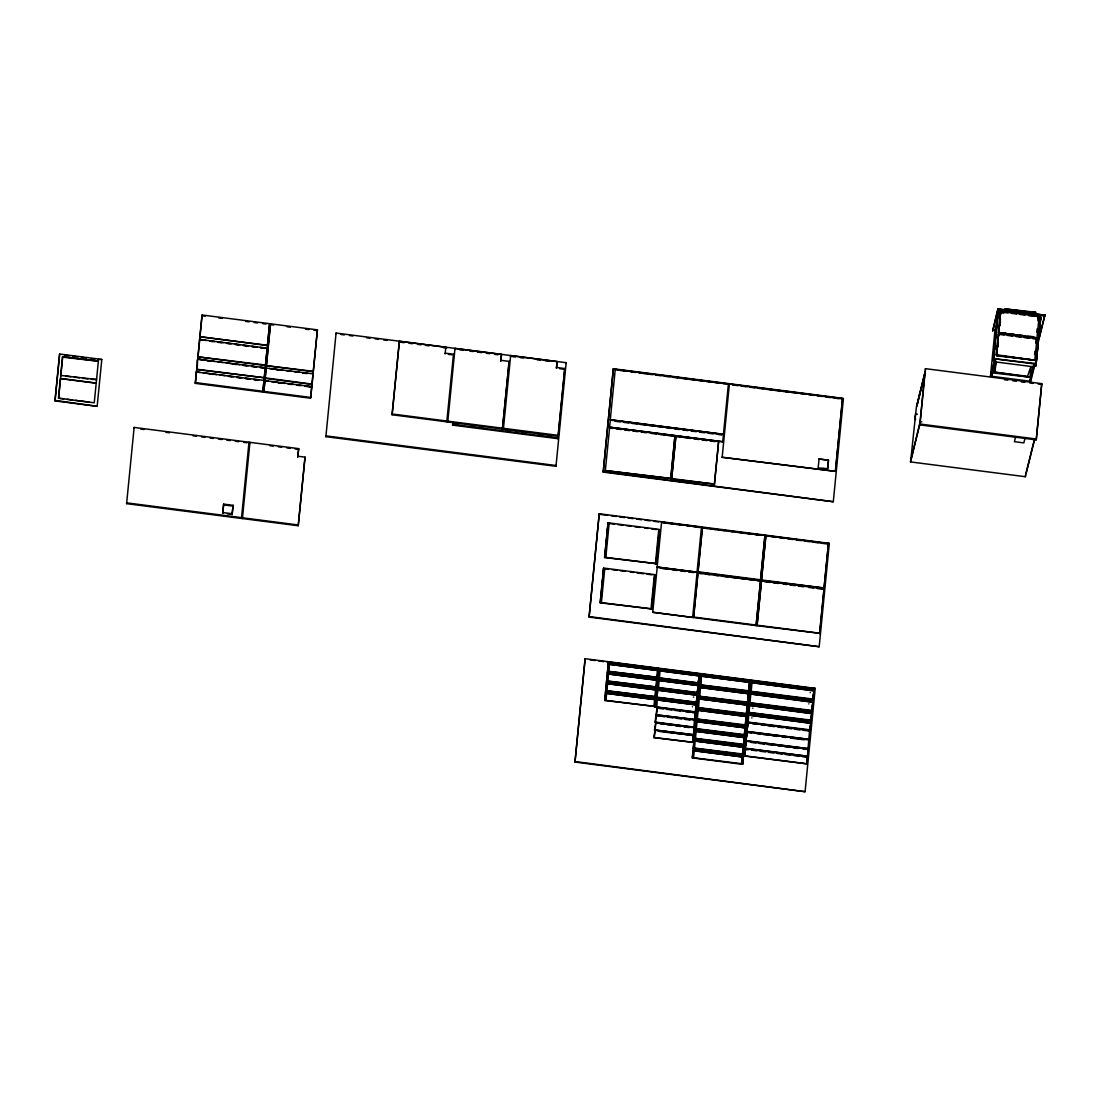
<?xml version="1.0" encoding="UTF-8"?>
<svg xmlns="http://www.w3.org/2000/svg" width="1100" height="1100" viewBox="0 0 1100 1100"><rect width="100%" height="100%" fill="white"/><g stroke="black" fill="none" stroke-linecap="round" stroke-linejoin="round"><path stroke-width="1.5" d="M265.54 365.021L197.904 356.854L265.43 365.558L267.231 347.861L267.08 348.618M263.918 381.219L264.082 380.229M265.251 377.877L312.111 384.12L313.239 371.717L266.365 365.681L313.335 371.332L317.405 329.849L270.545 323.812L270.353 324.582L263.766 392.191L310.64 398.228L312.001 384.436L265.127 378.4L266.255 367.634L266.104 368.376M919.476 395.519L919.614 394.268M919.916 393.415L922.35 383.928M924.014 376.942L922.364 383.309M198.055 356.276L199.705 339.199L199.567 340.12L202.923 340.354M264.096 380.243L262.831 392.067L195.305 383.364L202.07 314.999L269.596 323.689L267.493 345.276L199.925 336.793L202.07 314.999M265.169 368.252L265.32 367.51L264.33 377.754L196.708 369.229M266.489 365.062L270.545 323.812M922.089 384.354L921.938 385.605M923.697 377.919L923.546 378.922M1040.05 334.043L1044.862 314.779L1044.725 316.085L997.865 310.007L998.003 308.756M196.405 372.281L196.556 371.539L195.305 383.364M199.966 336.641L267.382 345.551M264.303 377.754L196.666 369.586C199.21 362.23 193.792 356.386 202.702 360.209M264.866 381.095L265.018 380.353L263.766 392.191M311.891 386.499L311.754 387.337L305.044 386.279M312.978 374.413L313.129 373.766M919.916 393.264L916.726 406.697M924 377.121L925.402 370.947L923.849 377.974M997.989 308.743L992.64 331.127L998.003 308.784L1044.973 315.219L997.961 309.127M55 400.895L59.634 354.021L101.791 359.453L97.157 406.326L55 400.895L59.634 354.021M63.621 398.846L58.506 398.186L60.335 379.376M60.679 375.953L62.631 356.62L98.368 361.226L94.256 402.793L58.506 398.186M58.644 397.678L62.631 356.62M126.596 503.649L134.131 427.433L248.985 442.228L241.464 518.444L126.596 503.649L126.789 502.879L241.656 517.674L241.464 518.444M223.685 504.116L222.667 513.315L223.685 504.116L233.117 505.326L232.1 514.525L233.117 505.326M297.949 456.225L305.016 457.132L298.224 525.745L242.399 518.554L249.934 442.351L298.691 448.635L297.756 456.981L298.691 448.635M262.831 392.067L269.596 323.689M298.224 525.745L305.016 457.132M310.791 396.591L312.826 375.691M313.005 373.945L317.405 329.849M325.875 436.659L336.077 333.053L566.17 362.684L555.981 466.29L325.875 436.659L326.067 435.889L556.174 465.52L555.981 466.29M392.095 414.769L399.369 341.261L445.857 347.256L445.101 353.925L445.28 353.155L453.489 354.214L446.793 421.822L392.095 414.769L399.369 341.261M517.151 431.736L517.344 430.966L517 433.414L557.824 438.68L558.016 437.91L558.181 436.219L447.741 421.946L455.001 348.425L501.504 354.42L500.734 361.089L501.504 354.42M452.581 425.123L452.939 422.675L452.581 425.123L516.051 433.304L516.409 430.842L516.051 433.304M509.135 361.377L502.439 428.986L509.135 361.377L500.926 360.319M510.647 355.603L503.374 429.11L503.566 428.34L558.264 435.38L564.768 368.541L556.559 367.482L556.366 368.252L557.136 361.584L510.647 355.603L510.455 356.359M556.559 367.482L557.136 361.584M557.824 438.68L558.181 436.219M564.768 368.541L558.071 436.15L558.264 435.38M574.984 762.066L585.118 658.721L815.21 688.352L805.076 791.697L574.984 762.066L585.118 658.721M589.091 617.086L599.225 513.741L829.317 543.373L819.184 646.717L589.091 617.086L599.225 513.741M603.199 472.106L613.332 368.761L843.425 398.393L833.291 501.737L603.199 472.106L613.332 368.761M605.33 470.566L609.606 427.487L674.946 435.916L670.808 478.473L605.33 470.566L670.808 478.473M609.551 427.158L610.321 420.076L723.484 434.651L722.714 441.732L609.551 427.158L722.714 441.732M610.28 419.746L615.257 369.339L728.42 383.914L723.442 434.321L610.28 419.746L723.442 434.321M600.201 602.8L603.652 568.067L600.834 602.607L652.19 608.96L600.201 602.8L603.652 568.067M604.601 557.535L608.066 522.803L605.234 557.342L656.604 563.695L604.601 557.535L608.066 522.803M601.398 602.69L604.794 568.205L654.39 574.599L650.994 609.07M605.798 557.425L609.194 522.94L658.79 529.334L655.408 563.805M604.725 700.494L605.715 691.144L604.725 700.494L655.119 706.461L655.985 697.606L606.279 691.212M605.674 690.814L606.664 681.45L605.674 690.814L656.067 696.768L656.92 687.913L607.227 681.519M606.609 681.12L607.599 671.756L606.609 681.12L657.002 687.074L657.869 678.219L608.163 671.825M607.558 671.426L608.548 662.062L607.558 671.426L657.951 677.38L658.804 668.539L609.111 662.131M605.55 692.491L605.715 691.144M606.485 682.798L606.664 681.45M607.434 673.104L607.599 671.756M608.369 663.41L608.548 662.062M655.119 706.461L605.357 700.315L606.072 693.316M656.067 696.768L606.306 690.621L607.021 683.623M657.002 687.074L607.241 680.928L607.97 673.929M657.951 677.38L608.19 671.234L608.905 664.235M605.921 700.384L606.636 693.385L654.638 699.572L653.923 706.571M606.678 692.643L654.748 698.569L606.678 692.643L606.842 691.281M606.87 690.704L607.585 683.691L655.586 689.879L654.871 696.877M607.626 682.949L655.683 688.875L607.626 682.949L607.791 681.587M607.805 681.01L608.534 674.011L656.535 680.185L655.806 687.184M608.561 673.255L656.631 679.181L608.561 673.255L608.74 671.894M608.754 671.316L609.469 664.317L657.47 670.491L656.755 677.49M609.51 663.561L657.566 669.487L609.51 663.561L609.675 662.2M651.558 609.152L654.954 574.668L652.066 609.469M655.971 563.888L659.368 529.402L656.466 564.217M652.74 612.288L657.195 567.366L697.084 572.495L692.643 617.43L652.74 612.288L692.643 617.43M657.154 567.036L661.595 522.101L701.484 527.23L697.043 572.165L657.154 567.036L695.379 571.959M670.684 478.995L674.946 435.916M671.619 479.105L675.895 436.026L718.616 441.54L714.477 484.096L671.619 479.105L675.895 436.026M654.679 698.816L654.844 697.469M655.627 689.123L655.793 687.775M656.562 679.429L656.741 678.081M657.511 669.735L657.676 668.388M654.486 706.64L655.215 699.641M655.806 698.967L655.408 697.538M655.435 696.946L656.15 689.947M656.755 689.274L656.356 687.844M656.37 687.252L657.099 680.254M657.69 679.58L657.305 678.15M657.319 677.572L658.034 670.56M658.639 669.886L658.24 668.456M654.995 706.97L655.985 697.606M655.93 697.276L656.92 687.913M656.879 687.582L657.869 678.219M657.814 677.889L658.804 668.539M656.494 707.162L656.714 699.848L696.602 704.976L695.255 712.168L656.494 707.162L656.92 697.73L696.809 702.873L696.644 704.22L656.755 699.091L656.92 697.73M657.869 688.036L657.69 689.398L697.592 694.526L697.757 693.179L657.869 688.036L656.947 697.152L657.663 690.154L697.551 695.283L696.204 702.474L659.134 697.689M658.446 687.527L658.598 680.46L698.5 685.589L697.139 692.78L658.391 687.789L658.804 678.342L698.692 683.485L698.527 684.832L658.639 679.704L658.804 678.342M659.395 677.834L659.546 670.766L699.435 675.895L698.087 683.086L659.326 678.095L659.752 668.649L699.641 673.791L699.476 675.139L659.587 670.01L659.752 668.649M653.73 737.536L655.091 730.359L693.096 735.254L692.931 742.321L653.73 737.536L692.368 742.253M654.473 729.946L655.82 722.769L693.825 727.664L693.674 734.731L654.473 729.946L693.11 734.662M692.643 727.183L655.215 722.37L655.93 715.371L694.567 720.074L694.348 727.402L694.567 720.074M655.944 714.78L657.305 707.602L695.31 712.497L695.145 719.565L655.944 714.78L694.581 719.496M654.362 737.357L655.091 730.359M655.105 729.768L655.82 722.769M655.215 722.37L656.562 715.179M656.576 714.601L657.305 707.602M701.277 573.567L697.895 573.127L760.554 580.676L756.099 625.611L693.577 617.554L697.73 574.846M707.369 528.523L702.309 527.862L764.954 535.411L760.513 580.346L697.977 572.289L702.144 529.581M693.577 617.554L698.033 572.619M697.977 572.289L702.433 527.354M714.34 484.619L718.616 441.54M695.324 711.906L696.809 702.873M696.259 702.212L697.757 693.179M697.139 692.78L698.692 683.485M698.087 683.086L699.641 673.791M692.876 742.582L693.096 735.254M693.605 734.992L693.825 727.664M695.09 719.826L695.31 712.497M743.38 757.089L742.596 764.349L692.34 757.872L693.33 748.509M744.329 747.395L743.545 754.655L693.275 748.179L694.265 738.815M742.816 744.741L694.224 738.485L695.214 729.121M746.213 728.008L745.429 735.268L695.173 728.791L696.163 719.428M747.326 716.636L746.378 725.574L696.107 719.098L697.263 708.056M748.426 705.251L747.477 714.189L697.221 707.726L698.376 696.671M749.54 693.88L748.591 702.817L698.321 696.341L699.476 685.286M750.64 682.495L749.691 691.433L699.435 684.956L700.59 673.915M692.34 757.872L693.124 750.612L692.973 757.694L741.593 763.689L742.253 756.951L694.251 750.764L742.253 756.951M693.275 748.179L694.059 740.919L693.908 748L742.541 753.995L743.201 747.258L695.2 741.07L743.201 747.258M694.224 738.485L695.007 731.225L695.42 738.375L743.49 744.301L744.136 737.564L696.135 731.376L744.136 737.564M695.173 728.791L695.956 721.531L695.791 728.612L744.425 734.607L745.085 727.87L697.084 721.683L745.085 727.87M696.107 719.098L697.056 710.16L697.304 718.987L745.374 724.914L746.185 716.485L698.184 710.298L746.185 716.485M697.221 707.726L698.17 698.775L698.418 707.602L746.474 713.529L747.299 705.1L699.298 698.926L747.299 705.1M698.321 696.341L699.27 687.404L699.518 696.231L747.588 702.158L748.399 693.729L700.411 687.541L748.399 693.729M699.435 684.956L700.384 676.019L700.631 684.846L748.688 690.773L749.513 682.344L701.511 676.17L749.513 682.344M722.164 457.284L729.369 384.038L842.531 398.612L835.45 471.35L722.164 457.284L835.45 471.35M693.536 757.763L694.251 750.764M694.293 750.008L694.457 748.66L742.459 754.834L742.349 755.934L694.293 750.008L742.349 755.934M694.471 748.069L695.2 741.07M695.227 740.314L695.406 738.966L743.407 745.14L743.298 746.24L695.227 740.314L743.298 746.24M695.42 738.375L696.135 731.376M696.176 730.62L696.341 729.273L744.343 735.446L744.232 736.546L696.176 730.62L744.232 736.546M696.369 728.681L697.084 721.683M697.111 720.926L697.29 719.579L745.291 725.753L745.181 726.852L697.111 720.926L745.181 726.852M697.304 718.987L698.184 710.298M698.225 709.541L698.39 708.194L746.391 714.381L746.295 715.468L698.225 709.541L746.295 715.468M698.418 707.602L699.298 698.926M699.339 698.17L699.504 696.822L747.505 702.996L747.395 704.096L699.339 698.17L747.395 704.096M699.518 696.231L700.411 687.541M700.439 686.785L700.604 685.438L748.605 691.625L748.509 692.711L700.439 686.785L748.509 692.711M700.631 684.846L701.511 676.17M701.553 675.414L701.717 674.053L749.719 680.24L749.609 681.34L701.553 675.414L749.609 681.34M742.734 763.84L741.537 763.95L742.184 757.199M742.294 756.195L742.459 754.834M743.669 754.146L742.473 754.256L743.133 747.505M743.229 746.501L743.407 745.14M745.277 737.701L743.985 744.631L744.081 737.811M744.178 736.808L744.343 735.446M745.553 734.759L744.37 734.869L745.016 728.117M745.112 727.114L745.291 725.753M746.501 725.065L745.305 725.175L746.13 716.746M746.226 715.729L746.391 714.381M747.615 713.68L746.419 713.79L747.23 705.361M747.326 704.357L747.505 702.996M748.715 702.309L747.519 702.419L748.344 693.99M748.44 692.973L748.605 691.625M749.829 690.924L748.633 691.034L749.444 682.605M749.554 681.587L749.719 680.24M742.101 764.019L742.816 757.02M742.857 756.264L743.023 754.916L743.49 756.085M743.036 754.325L743.765 747.326M743.793 746.57L743.971 745.223L744.425 746.391M743.985 744.631L744.7 737.633M744.741 736.876L744.906 735.529L745.374 736.697M744.934 734.938L745.649 727.939M745.69 727.183L745.855 725.835L746.309 727.004M745.869 725.244L746.763 716.554M746.79 715.798L746.955 714.45L747.423 715.619M746.982 713.859L747.862 705.183M747.904 704.426L748.069 703.079L748.523 704.247M748.082 702.487L748.976 693.798M749.004 693.041L749.183 691.694L749.636 692.862M749.196 691.102L750.076 682.426M750.117 681.67L750.282 680.309L750.736 681.477M742.596 764.349L743.586 754.985M743.545 754.655L744.535 745.291M745.484 735.598L744.617 744.452M745.429 735.268L746.419 725.904M746.378 725.574L747.532 714.519M747.477 714.189L748.633 703.148M748.591 702.817L749.746 691.763M749.691 691.433L750.846 680.391M756.099 625.611L760.554 580.676M760.513 580.346L764.954 535.411M744.37 756.044L745.718 748.852L807.111 756.759L806.946 763.84L744.37 756.044L745.085 749.045M745.099 748.454L746.446 741.276L807.84 749.183L807.689 756.25L745.099 748.454L745.827 741.455M745.841 740.864L747.354 731.995L808.747 739.901L808.431 748.66L745.841 740.864L746.721 732.188M746.749 731.596L748.261 722.727L809.655 730.634L809.325 739.393L746.749 731.596L747.629 722.906M757.048 625.721L761.489 580.8L824.024 588.844L819.692 633.27L757.048 625.721L761.489 580.8M761.447 580.47L765.902 535.535L828.424 543.579L824.106 588.005L761.447 580.47L765.902 535.535M748.206 722.398L748.426 715.069L810.947 723.126L809.6 730.304L748.206 722.398L748.633 712.965L811.154 721.009L810.989 722.37L748.468 714.312L748.633 712.965M749.155 712.704L749.375 705.375L811.896 713.433L810.549 720.61L749.155 712.704L749.581 703.271L812.102 711.315L811.924 712.676L749.402 704.619L749.581 703.271M750.104 703.01L750.475 693.99L812.996 702.048L811.484 710.916L750.104 703.01L750.681 691.886L813.202 699.944L813.037 701.291L750.516 693.234L750.681 691.886M751.204 691.625L751.589 682.619L814.11 690.663L812.598 699.531L751.204 691.625L751.795 680.515L814.316 688.559L814.151 689.92L751.616 681.862L751.795 680.515M744.425 755.782L745.718 748.852M745.168 748.192L746.446 741.276M745.91 740.616L747.354 731.995M746.804 731.335L748.261 722.727M819.088 459.002L818.139 467.94L827.695 468.641L828.52 460.212L819.088 459.002L828.52 460.212M822.855 468.545L827.571 469.15L828.383 460.721M809.669 730.043L811.154 721.009M810.604 720.349L812.102 711.315M811.484 710.916L813.202 699.944M812.598 699.531L814.316 688.559M806.891 764.088L807.111 756.759M807.62 756.511L807.84 749.183M808.362 748.921L808.747 739.901M809.27 739.654L809.655 730.634M810.232 730.125L810.947 723.126M810.989 722.37L811.099 721.27M811.181 720.431L811.896 713.433M811.924 712.676L812.034 711.576M812.116 710.737L812.996 702.048M813.037 701.291L813.148 700.191M813.23 699.352L814.11 690.663M814.151 689.92L814.247 688.82M819.569 633.779L824.024 588.844M823.969 588.514L828.424 543.579M835.491 470.168L842.531 398.612M1034.454 440.165L1025.338 476.712L910.484 461.918L920.122 421.699L921.827 421.919M910.841 459.539L915.695 413.49M915.599 414.494L916.438 406.656L925.004 372.295M912.051 455.4L912.354 452.306L912.148 453.159M922.24 384.422L917.098 405.199M920.026 422.716L924.88 372.817M919.889 424.902L925.499 368.665L1041.769 383.639L1036.379 439.024L1036.173 439.876L919.889 424.902L920.109 424.036L1036.379 439.024M1035.086 364.004L1030.769 381.342L990.495 376.145L995.019 329.794L996.971 321.915M996.009 358.462L991.636 376.296L991.732 375.279M995.624 330.316L995.789 329.299M994.345 360.745L993.121 360.594L997.631 314.229L998.112 312.317L1003.764 313.032M993.121 360.594L998.112 312.317M1008.026 312.895L998.511 311.836L993.878 358.696L1036.159 363.619L1040.669 317.268L1037.3 316.827M995.789 348.893L996.105 345.579M995.156 361.873L1033.161 366.768M1030.604 367.428L1027.524 376.351L994.62 372.116L995.541 362.56M996.339 355.245L998.497 333.795L1036.97 338.745L1034.811 360.209L996.339 355.245L998.497 333.795M998.511 332.915L1000.67 311.451L1039.142 316.415L1036.984 337.865L998.511 332.915L1000.67 311.451M1034.055 360.112L996.861 355.864L997.178 352.591M997.659 347.683L998.291 341.137M1036.227 337.769L999.034 333.534L999.35 330.261M999.831 325.353L1000.464 318.808M997.095 355.355L996.861 355.864M997.947 346.486L998.264 343.214M999.13 334.359L998.773 336.229M999.268 333.011L999.034 333.534M999.969 325.793L1000.45 320.884M1001.303 312.029L1000.945 313.899M1005.895 311.163L1006.06 309.554L1034.729 313.252L1034.564 314.847M1030.067 376.764L1031.058 366.534M1034 363.357L1029.641 381.191L1029.737 380.174M1034.605 354.53L1034.921 351.257M1035.719 343.076L1036.035 339.79M1036.777 332.186L1037.094 328.914M1037.891 320.732L1038.276 316.786M1034.605 365.929L1035.842 366.094L1040.669 317.268M1025.338 476.712L1025.489 475.186M1035.842 366.094L1040.82 317.804L1039.596 317.653M1039.651 335.637L1039.5 337.164L1045 314.971M1036.173 439.876L1041.769 383.639M214.528 361.433L197.752 359.067M199.788 372.419L196.419 371.993L263.986 380.394M260.109 367.304L265.279 367.771L197.656 359.26M266.2 368.06L313.032 373.821M305.044 385.976L311.85 386.65L264.894 380.641M994.62 372.116L996.421 362.092M60.72 375.43L96.594 379.514L91.355 379.376M98.368 361.226L62.508 357.143M101.791 359.453L98.299 359.535M97.157 406.326L55.124 400.386M133.939 428.203L134.131 427.433M199.609 339.322L206.319 340.491M248.792 442.998L248.985 442.228M264.921 380.504L268.221 381.232M249.741 443.121L249.934 442.351M242.399 518.554L242.591 517.798L298.416 524.989M335.885 333.822L336.077 333.053M445.665 348.026L445.857 347.256M453.296 354.984L453.489 354.214M454.822 349.195L455.001 348.425M446.793 421.822L446.985 421.053L392.288 413.999M447.741 421.946L447.934 421.176L502.631 428.216M517 433.414L517.179 432.658L558.016 437.91M565.977 363.454L566.17 362.684M609.606 427.487L612.824 428.436M609.469 664.317L657.47 670.491M608.534 674.011L656.535 680.185M607.585 683.691L655.586 689.879M606.636 693.385L654.638 699.572M661.595 522.101L664.799 523.036M728.42 383.914L723.223 383.776M659.546 670.766L699.435 675.895M659.587 670.01L699.476 675.139M660.261 668.979L694.664 673.681M658.831 677.765L698.72 682.894M658.639 679.704L698.527 684.832M658.598 680.46L698.5 685.589M659.312 678.673L695.406 683.595M657.882 687.459L697.771 692.587M657.69 689.398L697.592 694.526M657.663 690.154L697.551 695.283M658.364 688.366L697.125 693.357M656.947 697.152L696.836 702.281M656.714 699.848L696.602 704.976M656.755 699.091L696.644 704.22M655.999 706.846L695.888 711.975M655.93 715.371L664.373 716.719M655.848 722.178L693.852 727.072M696.19 703.051L658.281 698.431M695.805 712.827L692.34 712.635M693.591 735.584L685.025 734.745M751.616 681.862L814.206 689.659M751.589 682.619L814.041 690.924M752.29 680.831L807.593 688.229M750.709 691.295L813.285 699.091M750.516 693.234L813.106 701.03M750.475 693.99L812.941 702.309M751.19 692.216L809.889 700.04M749.595 702.68L812.185 710.476M749.375 705.375L811.827 713.68M749.402 704.619L811.992 712.415M748.646 712.374L811.236 720.17M748.468 714.312L811.044 722.109M748.426 715.069L810.893 723.374M747.711 722.067L810.301 729.864M747.367 731.418L808.761 739.324M746.474 740.685L807.867 748.591M745.731 748.275L807.125 756.181M744.989 755.851L806.383 763.758M833.291 501.737L603.322 471.598M829.317 543.373L824.079 543.235M819.184 646.717L589.215 616.577M813.684 688.751L812.694 688.875M815.21 688.352L811.676 688.421M811.47 711.508L810.48 711.645M810.15 730.964L803.33 730.345M808.349 749.513L803.206 749.114M807.606 757.089L802.477 756.69M805.076 791.697L575.107 761.544M925.279 369.518L925.499 368.665M922.611 383.075L923.409 379.899M914.774 417.835L915.736 413.985L917.428 414.205M915.406 419.623L915.626 418.77M910.484 461.918L920.013 423.72M990.495 376.145L994.826 358.82M991.114 375.719L994.263 363.11M992.461 372.639L994.867 362.684M1037.905 318.656L1038.207 317.46M1040.352 319.729L1040.82 317.804M1036.984 337.865L998.621 332.447M1036.97 338.745L1032.735 338.69M1015.479 437.415L1014.42 441.678L1023.852 442.888L1024.911 438.625M1030.466 377.534L1033.216 366.506M1034.811 360.209L996.449 354.777M1030.246 380.765L1034.179 365.007M1025.901 473.522L1034.605 438.652M693.399 697.098L693.743 697.111M810.301 692.505L810.122 692.574M751.74 717.942L751.987 717.915M808.803 703.931L808.844 703.849M752.758 708.221L752.923 708.221M692.464 706.86L692.464 706.791M1011.354 309.705L1004.795 308.853L1036.062 312.317L1032.639 312.441M1014.626 310.118L1019.535 310.75M1022.821 311.176L1027.73 311.809M1011.381 313.321L1016.428 313.968M1019.782 314.407L1024.829 315.054M1028.871 315.741L1034.908 316.346M997.631 314.229L998.855 314.394M995.019 329.794L996.229 329.89M1002.691 332.778L1006.046 333.204M1011.093 333.85L1014.447 334.29M1019.494 334.936L1022.849 335.363M1027.895 336.022L1032.941 336.669M998.374 334.262L1004.176 335.005M1007.531 335.445L1012.577 336.091M1015.933 336.531L1020.979 337.178M1024.334 337.604L1029.38 338.25M1000.918 355.919L1006.032 356.579M1009.429 357.019L1014.53 357.679M1017.94 358.119L1023.041 358.779M1026.451 359.205L1031.553 359.865M993.589 358.669L1036.31 364.169M1004.479 379.72L1007.848 380.16M1012.907 380.806L1016.276 381.232M1021.336 381.893L1024.705 382.319M1029.765 382.979L1033.134 383.405M1038.18 384.065L1041.549 384.491M201.877 315.769L205.26 316.195M218.762 317.941L222.145 318.381M245.768 321.42L249.15 321.86M254.21 322.506L257.593 322.946M262.653 323.593L266.035 324.032M270.353 324.582L273.694 325.022M287.086 326.741L290.428 327.168M305.498 329.106L308.853 329.546M313.871 330.192L317.212 330.619M613.195 369.27L620.015 370.15M623.425 370.59L628.54 371.25M631.95 371.69L637.065 372.35M640.475 372.79L645.59 373.45M648.986 373.89L654.101 374.536M657.511 374.976L662.626 375.636M666.036 376.076L671.151 376.736M674.561 377.176L679.676 377.836M683.086 378.276L688.201 378.936M691.598 379.376L696.712 380.036M700.123 380.476L705.237 381.123M708.648 381.562L713.763 382.223M717.173 382.663L722.287 383.322M727.402 383.982L730.799 384.422M734.209 384.862L739.324 385.522M742.734 385.962L747.849 386.623M751.259 387.049L756.374 387.709M761.489 388.369L764.899 388.809M768.309 389.249L773.41 389.909M776.82 390.349L781.935 391.009M785.345 391.449L790.46 392.109M795.575 392.769L798.985 393.209M802.395 393.635L807.51 394.295M810.92 394.735L816.021 395.395M819.431 395.835L824.546 396.495M829.661 397.155L833.071 397.595M836.481 398.035L841.596 398.695M341 334.482L344.41 334.923M349.525 335.569L352.935 336.009M366.561 337.769L369.971 338.209M375.086 338.869L378.496 339.309M383.611 339.969L387.021 340.409M400.84 342.251L404.154 342.678M409.145 343.31L412.582 343.695M417.697 344.355L421.107 344.795M425.741 345.455L429.069 345.881M443.259 347.655L446.669 348.095M459.8 349.841L463.114 350.268M469.755 351.12L473.082 351.546M477.359 352.041L481.388 352.619M486.365 353.265L489.679 353.691M494.67 354.337L497.984 354.764M511.445 356.428L515.433 357.005M520.424 357.651L523.737 358.078M537.02 359.783L540.348 360.209M545.325 360.855L548.941 361.268M620.194 370.494L625.268 371.154M630.327 371.8L635.401 372.46M638.784 372.886L652.286 374.632M655.669 375.072L660.729 375.719M664.111 376.159L669.185 376.805M672.554 377.245L677.627 377.891M680.996 378.331L686.07 378.978M689.452 379.418L694.513 380.078M697.895 380.504L702.955 381.164M706.338 381.59L711.411 382.25M714.78 382.676L719.854 383.336M732.614 384.973L737.688 385.632M741.056 386.072L746.13 386.719M749.513 387.159L754.572 387.805M757.955 388.245L763.015 388.891M766.398 389.331L771.457 389.978M774.84 390.418L779.914 391.064M783.282 391.504L788.356 392.164M791.725 392.59L796.799 393.25M800.181 393.676L805.241 394.336M808.624 394.763L813.684 395.422M817.066 395.862L822.126 396.509M825.509 396.949L830.582 397.595M833.951 398.035L839.025 398.681M448.374 354.337L451.66 354.764M559.652 368.679L564.575 369.311M199.581 339.446L267.176 348.178M209.688 340.931L214.761 341.577M218.13 342.018L223.19 342.664M226.572 343.104L231.633 343.75M235.015 344.19L240.075 344.836M243.458 345.276L248.518 345.923M251.886 346.363L256.96 347.009M260.329 347.449L265.389 348.095M209.688 341.22L213.056 341.66M218.116 342.306L221.499 342.746M226.559 343.393L229.941 343.832M235.001 344.479L238.384 344.919M243.444 345.565L246.812 346.005M251.886 346.651L255.255 347.091M260.329 347.738L263.697 348.178M217.91 361.873L222.97 362.519M226.353 362.959L239.855 364.691M243.224 365.131L248.298 365.777M251.666 366.217L256.726 366.864M269.459 368.514L282.851 370.232M286.206 370.659L291.225 371.319M294.566 371.745L299.599 372.391M302.94 372.817L307.959 373.464M207.776 360.855L211.145 361.295M233.09 364.114L236.472 364.554M243.224 365.42L246.593 365.86M251.653 366.506L255.035 366.946M260.095 367.592L263.478 368.033M276.155 369.669L279.496 370.095M302.926 373.12L306.281 373.546M615.257 421.245L620.331 421.891M623.7 422.331L628.774 422.978M632.156 423.418L637.216 424.064M640.599 424.504L645.659 425.164M649.041 425.59L654.101 426.25M657.484 426.676L662.558 427.336M665.926 427.763L671 428.422M674.382 428.849L679.442 429.509M682.825 429.949L687.885 430.595M691.268 431.035L696.327 431.681M699.71 432.121L704.784 432.768M708.152 433.207L713.226 433.854M718.286 434.514L721.669 434.94M203.17 372.859L216.673 374.591M220.041 375.031L225.115 375.678M228.484 376.118L233.544 376.777M236.926 377.204L241.986 377.864M245.369 378.29L250.429 378.95M253.811 379.376L258.871 380.036M271.576 381.672L284.969 383.391M288.31 383.817L293.329 384.478M296.684 384.904L301.702 385.55M64.57 355.19L69.63 355.836M72.999 356.276L78.059 356.922M81.427 357.362L86.487 358.009M91.547 358.655L94.916 359.095M209.907 374.014L213.29 374.454M228.47 376.406L231.853 376.846M236.913 377.493L240.295 377.933M245.355 378.592L248.738 379.019M253.798 379.679L257.166 380.105M278.259 382.828L281.6 383.254M288.296 384.12L291.651 384.546M296.67 385.192L300.025 385.632M616.179 428.876L621.197 429.522M624.553 429.949L629.585 430.595M632.926 431.021L637.959 431.681M641.314 432.107L646.332 432.754M651.365 433.4L656.398 434.046M659.739 434.486L664.771 435.132M668.126 435.559L674.822 436.425M675.771 436.549L680.694 437.181M683.98 437.607L690.553 438.446M693.839 438.873L698.775 439.505M702.061 439.931L706.984 440.564M710.27 440.99L715.206 441.623M195.498 382.594L263.024 391.297M263.959 391.421L310.832 397.457M452.746 423.445L457.765 424.078M471.116 425.81L474.457 426.236M479.476 426.882L482.817 427.309M506.192 430.32L509.534 430.746M522.266 432.396L525.663 432.836M539.275 434.582L542.671 435.022M547.786 435.683L551.183 436.123M452.774 424.353L516.244 432.534M65.835 376.09L70.936 376.75M74.346 377.176L79.448 377.836M82.844 378.276L87.959 378.936M67.017 399.286L72.119 399.946M75.529 400.373L89.141 402.132M671.756 478.596L714.477 484.096M140.69 429.082L144.072 429.509M166.031 432.341L169.414 432.781M193.064 435.82L196.433 436.26M201.506 436.906L204.875 437.346M209.949 437.993L213.331 438.433M218.391 439.079L221.774 439.519M226.834 440.179L230.216 440.605M235.29 441.265L238.659 441.691M243.732 442.351L247.115 442.777M269.913 445.72L273.281 446.16M278.327 446.806L281.683 447.232M286.729 447.879L290.097 448.319M295.13 448.965L298.499 449.405M599.087 514.25L607.612 515.35M611.023 515.79L616.138 516.45M619.548 516.89L624.663 517.55M628.072 517.976L633.188 518.636M636.584 519.076L641.699 519.736M645.109 520.176L650.224 520.836M653.634 521.276L658.749 521.936M662.159 522.376L667.274 523.036M670.684 523.476L675.799 524.123M679.195 524.562L684.31 525.223M687.72 525.663L692.835 526.322M696.245 526.763L701.36 527.423M706.475 528.082L709.885 528.523M713.295 528.962L718.396 529.623M721.806 530.062L726.921 530.709M730.331 531.149L735.446 531.809M740.561 532.469L743.971 532.909M747.381 533.349L752.496 534.009M755.906 534.449L761.008 535.109M764.418 535.549L769.532 536.209M774.648 536.869L778.058 537.295M781.468 537.735L786.582 538.395M789.992 538.835L795.107 539.495M798.518 539.935L803.619 540.595M808.734 541.255L812.144 541.695M815.554 542.135L820.669 542.795M668.126 523.462L673.104 524.109M676.431 524.535L681.423 525.181M686.4 525.827L689.727 526.254M693.055 526.68L699.696 527.533M710.751 528.962L715.825 529.609M719.207 530.049L724.268 530.695M729.341 531.355L732.724 531.781M736.106 532.221L741.166 532.881M744.549 533.308L749.622 533.967M754.696 534.614L758.065 535.054M770.839 536.69L775.912 537.35M779.295 537.79L784.355 538.436M787.737 538.876L792.811 539.523M796.194 539.962L801.254 540.609M804.636 541.049L809.71 541.709M813.093 542.135L818.152 542.795M821.535 543.221L826.609 543.881M607.929 523.311L614.625 524.178M617.966 524.604L622.985 525.25M626.34 525.676L631.359 526.322M634.7 526.763L639.719 527.409M644.737 528.055L648.092 528.481M651.434 528.908L656.452 529.554M223.492 504.886L232.925 506.096M698.115 571.78L760.636 579.824M761.571 579.947L824.106 588.005M662.049 568.521L667.04 569.154M672.031 569.8L677.009 570.446M680.336 570.873L685.327 571.519M688.641 571.945L693.632 572.577M706.351 574.214L709.734 574.654M714.794 575.314L718.176 575.74M721.559 576.18L728.324 577.046M731.692 577.486L736.766 578.132M740.149 578.572L745.223 579.232M748.591 579.659L753.665 580.319M757.048 580.745L760.43 581.185M764.747 581.749L769.821 582.395M773.19 582.835L778.264 583.481M783.338 584.141L786.72 584.567M790.089 585.007L795.162 585.654M798.545 586.094L803.619 586.754M808.679 587.4L813.753 588.06M817.135 588.486L822.195 589.146M222.86 512.545L232.292 513.755M227.384 513.92L230.532 514.319M603.529 568.576L608.548 569.223M611.889 569.649L616.908 570.295M620.263 570.721L625.281 571.368M630.3 572.027L633.641 572.454M636.996 572.88L643.679 573.746M647.034 574.173L652.053 574.819M693.701 617.045L756.223 625.089M757.171 625.212L819.692 633.27M590.095 659.89L595.21 660.55M598.62 660.99L603.735 661.636M607.145 662.076L612.26 662.736M615.67 663.176L620.785 663.836M624.181 664.276L629.296 664.936M632.706 665.376L637.821 666.036M641.231 666.476L646.346 667.136M649.756 667.576L654.871 668.223M658.281 668.663L663.396 669.322M666.793 669.763L671.908 670.423M675.317 670.862L680.433 671.523M685.548 672.183L688.957 672.623M692.368 673.062L697.482 673.723M700.893 674.163L705.994 674.809M709.404 675.249L714.519 675.909M719.634 676.569L723.044 677.009M726.454 677.449L731.569 678.109M734.979 678.549L740.094 679.209M743.504 679.649L748.605 680.309M753.72 680.955L757.13 681.395M760.54 681.835L765.655 682.495M769.065 682.935L774.18 683.595M777.59 684.035L782.705 684.695M787.82 685.355L791.216 685.795M794.626 686.235L799.741 686.895M803.151 687.321L808.266 687.981M608.424 662.571L658.68 669.048M700.452 674.424L750.723 680.9M607.475 672.265L657.745 678.741M699.352 685.809L749.609 692.285M606.526 681.959L656.796 688.435M698.239 697.18L748.509 703.656M750.942 703.973L807.084 711.205M605.591 691.652L655.848 698.129M749.994 713.666L807.84 721.119M697.139 708.565L747.395 715.041M658.309 708.249L663.41 708.909M666.82 709.349L671.921 710.009M675.317 710.449L680.433 711.109M685.534 711.755L688.93 712.195M752.634 723.814L756.016 724.254M761.076 724.9L764.459 725.34M767.841 725.78L774.606 726.646M777.975 727.086L783.049 727.732M786.431 728.173L791.505 728.819M794.874 729.259L799.947 729.919M696.025 719.936L746.295 726.412M667.783 717.159L672.884 717.819M676.28 718.259L681.395 718.905M684.791 719.345L689.893 720.005M746.666 732.435L751.726 733.095M756.8 733.741L760.183 734.181M763.565 734.607L768.625 735.268M772.008 735.707L777.081 736.354M782.141 737.014L785.524 737.44M790.598 738.1L804.114 739.832M660.234 723.869L663.644 724.309M667.04 724.749L672.141 725.395M675.551 725.835L680.652 726.495M684.062 726.935L689.164 727.595M695.09 729.63L745.346 736.106M750.832 742.362L755.893 743.009M759.275 743.449L764.349 744.109M767.731 744.535L772.791 745.195M777.865 745.841L781.247 746.281M784.63 746.721L789.69 747.367M793.072 747.808L798.146 748.454M659.491 731.445L673.104 733.205M676.514 733.645L681.615 734.305M694.141 739.324L742.734 745.58M745.016 749.293L748.399 749.732M751.781 750.159L756.855 750.819M760.224 751.259L765.298 751.905M768.68 752.345L773.754 752.991M777.122 753.431L782.196 754.077M785.579 754.518L790.652 755.178M794.021 755.604L799.095 756.264M693.206 749.018L743.463 755.494M992.021 371.8L992.489 372.886L1031.099 377.341L992.021 371.8M60.5 378.538L96.236 383.144L60.5 378.538"/></g></svg>
